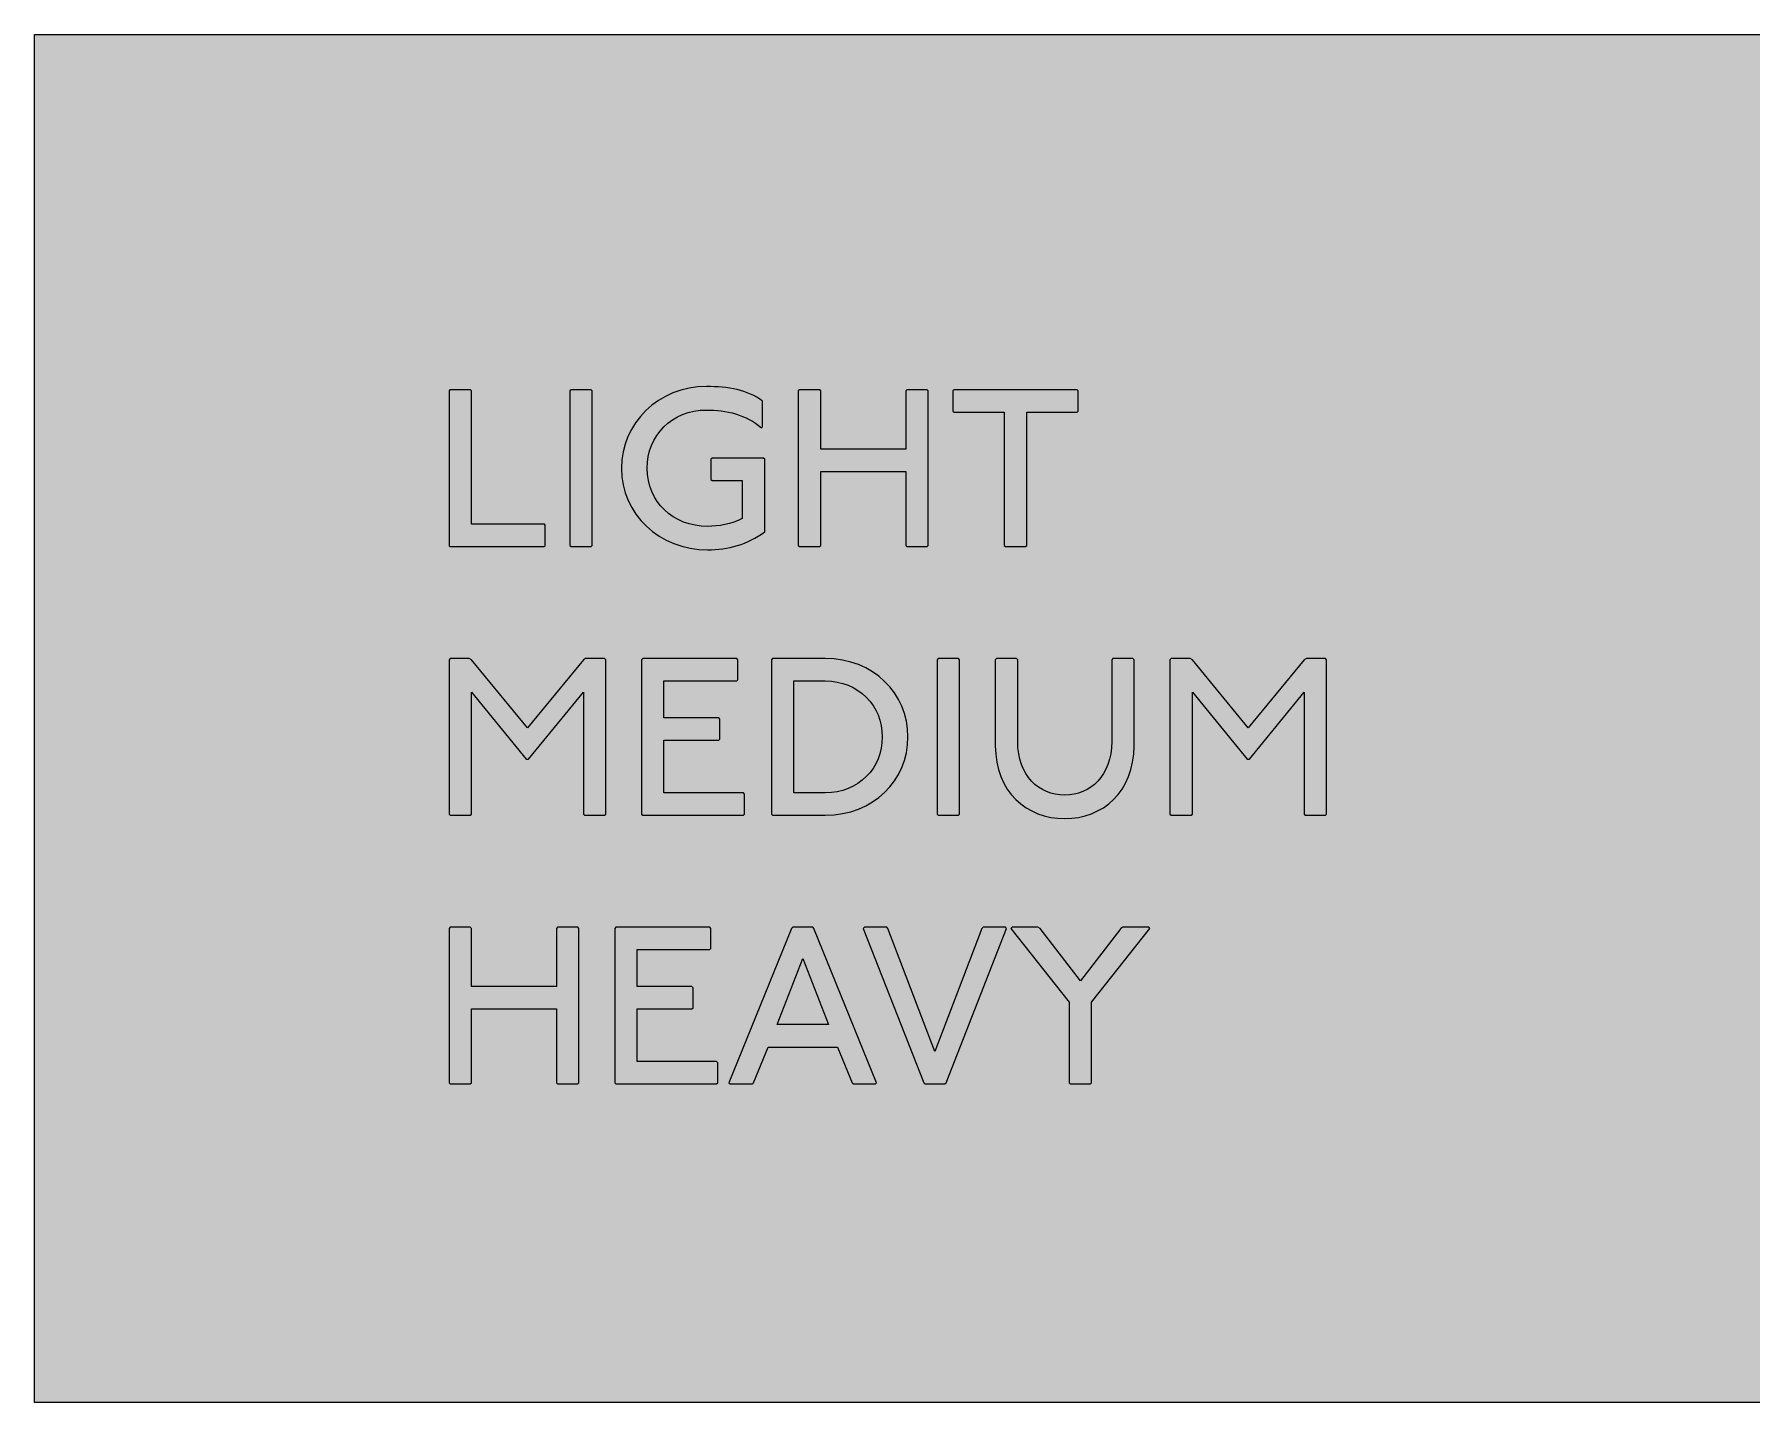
# Model space of a CAD drawing. Extents: x 131 to 1311, y -551 to -331.
# Drawn here: x 131.3 to 407.4, y -551.4 to -331.4 of the extents above; entities that cross this region are included whole.
import ezdxf

# ---------------------------------------------------------------- set-up
doc = ezdxf.new("R2010")
doc.units = 0
doc.header["$MEASUREMENT"] = 0
doc.layers.add('Layer 1', color=7, linetype='Continuous', lineweight=0)

# ---------------------------------------------------------------- blocks, each defined once
blk = doc.blocks.new('Block_0')
at = {"layer": 'Layer 1', "true_color": 0xfbb03b, "transparency": 33554687}
h = blk.add_hatch(color=40, dxfattribs=at)
h.dxf.hatch_style = 2
edge = h.paths.add_edge_path()
edge.add_spline(control_points=[(201.41, -388.59), (201.41, -388.59), (201.56, -388.73), (201.56, -388.73), (201.56, -388.73), (201.56, -410.19), (201.56, -410.19), (201.56, -410.19), (213.29, -410.19), (213.29, -410.19), (213.29, -410.19), (213.44, -410.37), (213.44, -410.37), (213.44, -410.37), (213.44, -413.64), (213.44, -413.64), (213.44, -413.64), (213.29, -413.78), (213.29, -413.78), (213.29, -413.78), (198.1, -413.78), (198.1, -413.78), (198.1, -413.78), (197.96, -413.64), (197.96, -413.64), (197.96, -413.64), (197.96, -388.73), (197.96, -388.73), (197.96, -388.73), (198.1, -388.59), (198.1, -388.59), (198.1, -388.59), (201.41, -388.59), (201.41, -388.59)], knot_values=[0, 0, 0, 0, 1, 1, 1, 2, 2, 2, 3, 3, 3, 4, 4, 4, 5, 5, 5, 6, 6, 6, 7, 7, 7, 8, 8, 8, 9, 9, 9, 10, 10, 10, 11, 11, 11, 11], degree=3, periodic=0)
h = blk.add_hatch(color=40, dxfattribs=at)
h.dxf.hatch_style = 2
edge = h.paths.add_edge_path()
edge.add_spline(control_points=[(220.82, -388.59), (220.82, -388.59), (221, -388.77), (221, -388.77), (221, -388.77), (221, -413.6), (221, -413.6), (221, -413.6), (220.82, -413.78), (220.82, -413.78), (220.82, -413.78), (217.58, -413.78), (217.58, -413.78), (217.58, -413.78), (217.4, -413.6), (217.4, -413.6), (217.4, -413.6), (217.4, -388.77), (217.4, -388.77), (217.4, -388.77), (217.58, -388.59), (217.58, -388.59), (217.58, -388.59), (220.82, -388.59), (220.82, -388.59)], knot_values=[0, 0, 0, 0, 1, 1, 1, 2, 2, 2, 3, 3, 3, 4, 4, 4, 5, 5, 5, 6, 6, 6, 7, 7, 7, 8, 8, 8, 8], degree=3, periodic=0)
h = blk.add_hatch(color=40, dxfattribs=at)
h.dxf.hatch_style = 2
edge = h.paths.add_edge_path()
edge.add_spline(control_points=[(248.18, -394.71), (245.84, -392.55), (242.42, -391.83), (239.36, -391.83), (233.78, -391.83), (229.82, -395.97), (229.82, -401.19), (229.82, -406.59), (233.96, -410.54), (239.54, -410.54), (241.34, -410.54), (243.32, -410.19), (245.12, -409.29), (245.12, -409.29), (245.12, -403.17), (245.12, -403.17), (245.12, -403.17), (240.26, -403.17), (240.26, -403.17), (240.26, -403.17), (240.08, -402.99), (240.08, -402.99), (240.08, -402.99), (240.08, -399.75), (240.08, -399.75), (240.08, -399.75), (240.26, -399.57), (240.26, -399.57), (240.26, -399.57), (248.54, -399.57), (248.54, -399.57), (248.54, -399.57), (248.72, -399.75), (248.72, -399.75), (248.72, -399.75), (248.72, -411.44), (248.72, -411.44), (246.02, -413.42), (242.78, -414.32), (239.54, -414.32), (231.8, -414.32), (225.68, -408.57), (225.68, -401.19), (225.68, -393.99), (231.62, -388.05), (239.36, -388.05), (242.78, -388.05), (246.02, -388.59), (248.36, -390.39), (248.36, -390.39), (248.36, -394.53), (248.36, -394.53), (248.36, -394.53), (248.18, -394.71), (248.18, -394.71)], knot_values=[0, 0, 0, 0, 1, 1, 1, 2, 2, 2, 3, 3, 3, 4, 4, 4, 5, 5, 5, 6, 6, 6, 7, 7, 7, 8, 8, 8, 9, 9, 9, 10, 10, 10, 11, 11, 11, 12, 12, 12, 13, 13, 13, 14, 14, 14, 15, 15, 15, 16, 16, 16, 17, 17, 17, 18, 18, 18, 18], degree=3, periodic=0)
h = blk.add_hatch(color=40, dxfattribs=at)
h.dxf.hatch_style = 2
edge = h.paths.add_edge_path()
edge.add_spline(control_points=[(257.54, -388.59), (257.54, -388.59), (257.72, -388.77), (257.72, -388.77), (257.72, -388.77), (257.72, -398.13), (257.72, -398.13), (257.72, -398.13), (271.4, -398.13), (271.4, -398.13), (271.4, -398.13), (271.4, -388.77), (271.4, -388.77), (271.4, -388.77), (271.58, -388.59), (271.58, -388.59), (271.58, -388.59), (274.82, -388.59), (274.82, -388.59), (274.82, -388.59), (275, -388.77), (275, -388.77), (275, -388.77), (275, -413.6), (275, -413.6), (275, -413.6), (274.82, -413.78), (274.82, -413.78), (274.82, -413.78), (271.58, -413.78), (271.58, -413.78), (271.58, -413.78), (271.4, -413.6), (271.4, -413.6), (271.4, -413.6), (271.4, -401.73), (271.4, -401.73), (271.4, -401.73), (257.72, -401.73), (257.72, -401.73), (257.72, -401.73), (257.72, -413.6), (257.72, -413.6), (257.72, -413.6), (257.54, -413.78), (257.54, -413.78), (257.54, -413.78), (254.3, -413.78), (254.3, -413.78), (254.3, -413.78), (254.12, -413.6), (254.12, -413.6), (254.12, -413.6), (254.12, -388.77), (254.12, -388.77), (254.12, -388.77), (254.3, -388.59), (254.3, -388.59), (254.3, -388.59), (257.54, -388.59), (257.54, -388.59)], knot_values=[0, 0, 0, 0, 1, 1, 1, 2, 2, 2, 3, 3, 3, 4, 4, 4, 5, 5, 5, 6, 6, 6, 7, 7, 7, 8, 8, 8, 9, 9, 9, 10, 10, 10, 11, 11, 11, 12, 12, 12, 13, 13, 13, 14, 14, 14, 15, 15, 15, 16, 16, 16, 17, 17, 17, 18, 18, 18, 19, 19, 19, 20, 20, 20, 20], degree=3, periodic=0)
h = blk.add_hatch(color=40, dxfattribs=at)
h.dxf.hatch_style = 2
edge = h.paths.add_edge_path()
edge.add_spline(control_points=[(298.94, -388.59), (298.94, -388.59), (299.12, -388.77), (299.12, -388.77), (299.12, -388.77), (299.12, -392.01), (299.12, -392.01), (299.12, -392.01), (298.94, -392.19), (298.94, -392.19), (298.94, -392.19), (290.84, -392.19), (290.84, -392.19), (290.84, -392.19), (290.84, -413.6), (290.84, -413.6), (290.84, -413.6), (290.66, -413.78), (290.66, -413.78), (290.66, -413.78), (287.42, -413.78), (287.42, -413.78), (287.42, -413.78), (287.24, -413.6), (287.24, -413.6), (287.24, -413.6), (287.24, -392.19), (287.24, -392.19), (287.24, -392.19), (279.14, -392.19), (279.14, -392.19), (279.14, -392.19), (278.96, -392.01), (278.96, -392.01), (278.96, -392.01), (278.96, -388.77), (278.96, -388.77), (278.96, -388.77), (279.14, -388.59), (279.14, -388.59), (279.14, -388.59), (298.94, -388.59), (298.94, -388.59)], knot_values=[0, 0, 0, 0, 1, 1, 1, 2, 2, 2, 3, 3, 3, 4, 4, 4, 5, 5, 5, 6, 6, 6, 7, 7, 7, 8, 8, 8, 9, 9, 9, 10, 10, 10, 11, 11, 11, 12, 12, 12, 13, 13, 13, 14, 14, 14, 14], degree=3, periodic=0)
at = {"layer": 'Layer 1', "true_color": 0xf15a24, "transparency": 33554687}
h = blk.add_hatch(color=20, dxfattribs=at)
h.dxf.hatch_style = 2
edge = h.paths.add_edge_path()
edge.add_spline(control_points=[(201.2, -431.79), (201.2, -431.79), (201.56, -431.97), (201.56, -431.97), (201.56, -431.97), (210.56, -442.95), (210.56, -442.95), (210.56, -442.95), (219.56, -431.97), (219.56, -431.97), (219.56, -431.97), (219.92, -431.79), (219.92, -431.79), (219.92, -431.79), (222.98, -431.79), (222.98, -431.79), (222.98, -431.79), (223.16, -431.97), (223.16, -431.97), (223.16, -431.97), (223.16, -456.8), (223.16, -456.8), (223.16, -456.8), (222.98, -456.98), (222.98, -456.98), (222.98, -456.98), (219.74, -456.98), (219.74, -456.98), (219.74, -456.98), (219.56, -456.8), (219.56, -456.8), (219.56, -456.8), (219.56, -437.19), (219.56, -437.19), (219.56, -437.19), (210.74, -447.99), (210.74, -447.99), (210.74, -447.99), (210.38, -447.99), (210.38, -447.99), (210.38, -447.99), (201.56, -437.19), (201.56, -437.19), (201.56, -437.19), (201.56, -456.8), (201.56, -456.8), (201.56, -456.8), (201.38, -456.98), (201.38, -456.98), (201.38, -456.98), (198.14, -456.98), (198.14, -456.98), (198.14, -456.98), (197.96, -456.8), (197.96, -456.8), (197.96, -456.8), (197.96, -431.97), (197.96, -431.97), (197.96, -431.97), (198.14, -431.79), (198.14, -431.79), (198.14, -431.79), (201.2, -431.79), (201.2, -431.79)], knot_values=[0, 0, 0, 0, 1, 1, 1, 2, 2, 2, 3, 3, 3, 4, 4, 4, 5, 5, 5, 6, 6, 6, 7, 7, 7, 8, 8, 8, 9, 9, 9, 10, 10, 10, 11, 11, 11, 12, 12, 12, 13, 13, 13, 14, 14, 14, 15, 15, 15, 16, 16, 16, 17, 17, 17, 18, 18, 18, 19, 19, 19, 20, 20, 20, 21, 21, 21, 21], degree=3, periodic=0)
h = blk.add_hatch(color=20, dxfattribs=at)
h.dxf.hatch_style = 2
edge = h.paths.add_edge_path()
edge.add_spline(control_points=[(244.22, -431.79), (244.22, -431.79), (244.4, -431.97), (244.4, -431.97), (244.4, -431.97), (244.4, -435.21), (244.4, -435.21), (244.4, -435.21), (244.22, -435.39), (244.22, -435.39), (244.22, -435.39), (232.52, -435.39), (232.52, -435.39), (232.52, -435.39), (232.52, -441.33), (232.52, -441.33), (232.52, -441.33), (241.34, -441.33), (241.34, -441.33), (241.34, -441.33), (241.52, -441.51), (241.52, -441.51), (241.52, -441.51), (241.52, -444.75), (241.52, -444.75), (241.52, -444.75), (241.34, -444.93), (241.34, -444.93), (241.34, -444.93), (232.52, -444.93), (232.52, -444.93), (232.52, -444.93), (232.52, -453.39), (232.52, -453.39), (232.52, -453.39), (245.3, -453.39), (245.3, -453.39), (245.3, -453.39), (245.48, -453.57), (245.48, -453.57), (245.48, -453.57), (245.48, -456.8), (245.48, -456.8), (245.48, -456.8), (245.3, -456.98), (245.3, -456.98), (245.3, -456.98), (229.1, -456.98), (229.1, -456.98), (229.1, -456.98), (228.92, -456.8), (228.92, -456.8), (228.92, -456.8), (228.92, -431.97), (228.92, -431.97), (228.92, -431.97), (229.1, -431.79), (229.1, -431.79), (229.1, -431.79), (244.22, -431.79), (244.22, -431.79)], knot_values=[0, 0, 0, 0, 1, 1, 1, 2, 2, 2, 3, 3, 3, 4, 4, 4, 5, 5, 5, 6, 6, 6, 7, 7, 7, 8, 8, 8, 9, 9, 9, 10, 10, 10, 11, 11, 11, 12, 12, 12, 13, 13, 13, 14, 14, 14, 15, 15, 15, 16, 16, 16, 17, 17, 17, 18, 18, 18, 19, 19, 19, 20, 20, 20, 20], degree=3, periodic=0)
h = blk.add_hatch(color=20, dxfattribs=at)
h.dxf.hatch_style = 2
edge = h.paths.add_edge_path()
edge.add_spline(control_points=[(253.4, -453.39), (253.4, -453.39), (258.44, -453.39), (258.44, -453.39), (263.84, -453.39), (267.62, -449.43), (267.62, -444.39), (267.62, -439.35), (263.84, -435.39), (258.44, -435.39), (258.44, -435.39), (253.4, -435.39), (253.4, -435.39), (253.4, -435.39), (253.4, -453.39), (253.4, -453.39)], knot_values=[0, 0, 0, 0, 1, 1, 1, 2, 2, 2, 3, 3, 3, 4, 4, 4, 5, 5, 5, 5], degree=3, periodic=0)
edge = h.paths.add_edge_path()
edge.add_spline(control_points=[(258.44, -431.79), (266.18, -431.79), (271.75, -437.37), (271.75, -444.39), (271.75, -451.41), (266.18, -456.98), (258.44, -456.98), (258.44, -456.98), (249.98, -456.98), (249.98, -456.98), (249.98, -456.98), (249.8, -456.8), (249.8, -456.8), (249.8, -456.8), (249.8, -431.97), (249.8, -431.97), (249.8, -431.97), (249.98, -431.79), (249.98, -431.79), (249.98, -431.79), (258.44, -431.79), (258.44, -431.79)], knot_values=[0, 0, 0, 0, 1, 1, 1, 2, 2, 2, 3, 3, 3, 4, 4, 4, 5, 5, 5, 6, 6, 6, 7, 7, 7, 7], degree=3, periodic=0)
h = blk.add_hatch(color=20, dxfattribs=at)
h.dxf.hatch_style = 2
edge = h.paths.add_edge_path()
edge.add_spline(control_points=[(279.86, -431.79), (279.86, -431.79), (280.04, -431.97), (280.04, -431.97), (280.04, -431.97), (280.04, -456.8), (280.04, -456.8), (280.04, -456.8), (279.86, -456.98), (279.86, -456.98), (279.86, -456.98), (276.62, -456.98), (276.62, -456.98), (276.62, -456.98), (276.44, -456.8), (276.44, -456.8), (276.44, -456.8), (276.44, -431.97), (276.44, -431.97), (276.44, -431.97), (276.62, -431.79), (276.62, -431.79), (276.62, -431.79), (279.86, -431.79), (279.86, -431.79)], knot_values=[0, 0, 0, 0, 1, 1, 1, 2, 2, 2, 3, 3, 3, 4, 4, 4, 5, 5, 5, 6, 6, 6, 7, 7, 7, 8, 8, 8, 8], degree=3, periodic=0)
h = blk.add_hatch(color=20, dxfattribs=at)
h.dxf.hatch_style = 2
edge = h.paths.add_edge_path()
edge.add_spline(control_points=[(289.22, -431.79), (289.22, -431.79), (289.4, -431.97), (289.4, -431.97), (289.4, -431.97), (289.4, -445.11), (289.4, -445.11), (289.4, -450.69), (292.82, -453.75), (296.96, -453.75), (301.1, -453.75), (304.51, -450.69), (304.51, -445.11), (304.51, -445.11), (304.51, -431.97), (304.51, -431.97), (304.51, -431.97), (304.69, -431.79), (304.69, -431.79), (304.69, -431.79), (307.93, -431.79), (307.93, -431.79), (307.93, -431.79), (308.11, -431.97), (308.11, -431.97), (308.11, -431.97), (308.11, -445.83), (308.11, -445.83), (308.11, -453.21), (303.07, -457.52), (296.96, -457.52), (290.84, -457.52), (285.8, -453.21), (285.8, -445.83), (285.8, -445.83), (285.8, -431.97), (285.8, -431.97), (285.8, -431.97), (285.98, -431.79), (285.98, -431.79), (285.98, -431.79), (289.22, -431.79), (289.22, -431.79)], knot_values=[0, 0, 0, 0, 1, 1, 1, 2, 2, 2, 3, 3, 3, 4, 4, 4, 5, 5, 5, 6, 6, 6, 7, 7, 7, 8, 8, 8, 9, 9, 9, 10, 10, 10, 11, 11, 11, 12, 12, 12, 13, 13, 13, 14, 14, 14, 14], degree=3, periodic=0)
h = blk.add_hatch(color=20, dxfattribs=at)
h.dxf.hatch_style = 2
edge = h.paths.add_edge_path()
edge.add_spline(control_points=[(317.12, -431.79), (317.12, -431.79), (317.48, -431.97), (317.48, -431.97), (317.48, -431.97), (326.48, -442.95), (326.48, -442.95), (326.48, -442.95), (335.47, -431.97), (335.47, -431.97), (335.47, -431.97), (335.83, -431.79), (335.83, -431.79), (335.83, -431.79), (338.89, -431.79), (338.89, -431.79), (338.89, -431.79), (339.07, -431.97), (339.07, -431.97), (339.07, -431.97), (339.07, -456.8), (339.07, -456.8), (339.07, -456.8), (338.89, -456.98), (338.89, -456.98), (338.89, -456.98), (335.65, -456.98), (335.65, -456.98), (335.65, -456.98), (335.47, -456.8), (335.47, -456.8), (335.47, -456.8), (335.47, -437.19), (335.47, -437.19), (335.47, -437.19), (326.66, -447.99), (326.66, -447.99), (326.66, -447.99), (326.3, -447.99), (326.3, -447.99), (326.3, -447.99), (317.48, -437.19), (317.48, -437.19), (317.48, -437.19), (317.48, -456.8), (317.48, -456.8), (317.48, -456.8), (317.3, -456.98), (317.3, -456.98), (317.3, -456.98), (314.06, -456.98), (314.06, -456.98), (314.06, -456.98), (313.88, -456.8), (313.88, -456.8), (313.88, -456.8), (313.88, -431.97), (313.88, -431.97), (313.88, -431.97), (314.06, -431.79), (314.06, -431.79), (314.06, -431.79), (317.12, -431.79), (317.12, -431.79)], knot_values=[0, 0, 0, 0, 1, 1, 1, 2, 2, 2, 3, 3, 3, 4, 4, 4, 5, 5, 5, 6, 6, 6, 7, 7, 7, 8, 8, 8, 9, 9, 9, 10, 10, 10, 11, 11, 11, 12, 12, 12, 13, 13, 13, 14, 14, 14, 15, 15, 15, 16, 16, 16, 17, 17, 17, 18, 18, 18, 19, 19, 19, 20, 20, 20, 21, 21, 21, 21], degree=3, periodic=0)
at = {"layer": 'Layer 1', "true_color": 0xff0000, "transparency": 33554687}
h = blk.add_hatch(color=1, dxfattribs=at)
h.dxf.hatch_style = 2
edge = h.paths.add_edge_path()
edge.add_spline(control_points=[(201.38, -474.99), (201.38, -474.99), (201.56, -475.17), (201.56, -475.17), (201.56, -475.17), (201.56, -484.53), (201.56, -484.53), (201.56, -484.53), (215.24, -484.53), (215.24, -484.53), (215.24, -484.53), (215.24, -475.17), (215.24, -475.17), (215.24, -475.17), (215.42, -474.99), (215.42, -474.99), (215.42, -474.99), (218.66, -474.99), (218.66, -474.99), (218.66, -474.99), (218.84, -475.17), (218.84, -475.17), (218.84, -475.17), (218.84, -500), (218.84, -500), (218.84, -500), (218.66, -500.18), (218.66, -500.18), (218.66, -500.18), (215.42, -500.18), (215.42, -500.18), (215.42, -500.18), (215.24, -500), (215.24, -500), (215.24, -500), (215.24, -488.13), (215.24, -488.13), (215.24, -488.13), (201.56, -488.13), (201.56, -488.13), (201.56, -488.13), (201.56, -500), (201.56, -500), (201.56, -500), (201.38, -500.18), (201.38, -500.18), (201.38, -500.18), (198.14, -500.18), (198.14, -500.18), (198.14, -500.18), (197.96, -500), (197.96, -500), (197.96, -500), (197.96, -475.17), (197.96, -475.17), (197.96, -475.17), (198.14, -474.99), (198.14, -474.99), (198.14, -474.99), (201.38, -474.99), (201.38, -474.99)], knot_values=[0, 0, 0, 0, 1, 1, 1, 2, 2, 2, 3, 3, 3, 4, 4, 4, 5, 5, 5, 6, 6, 6, 7, 7, 7, 8, 8, 8, 9, 9, 9, 10, 10, 10, 11, 11, 11, 12, 12, 12, 13, 13, 13, 14, 14, 14, 15, 15, 15, 16, 16, 16, 17, 17, 17, 18, 18, 18, 19, 19, 19, 20, 20, 20, 20], degree=3, periodic=0)
h = blk.add_hatch(color=1, dxfattribs=at)
h.dxf.hatch_style = 2
edge = h.paths.add_edge_path()
edge.add_spline(control_points=[(239.9, -474.99), (239.9, -474.99), (240.08, -475.17), (240.08, -475.17), (240.08, -475.17), (240.08, -478.41), (240.08, -478.41), (240.08, -478.41), (239.9, -478.59), (239.9, -478.59), (239.9, -478.59), (228.2, -478.59), (228.2, -478.59), (228.2, -478.59), (228.2, -484.53), (228.2, -484.53), (228.2, -484.53), (237.02, -484.53), (237.02, -484.53), (237.02, -484.53), (237.2, -484.71), (237.2, -484.71), (237.2, -484.71), (237.2, -487.95), (237.2, -487.95), (237.2, -487.95), (237.02, -488.13), (237.02, -488.13), (237.02, -488.13), (228.2, -488.13), (228.2, -488.13), (228.2, -488.13), (228.2, -496.58), (228.2, -496.58), (228.2, -496.58), (240.98, -496.58), (240.98, -496.58), (240.98, -496.58), (241.16, -496.77), (241.16, -496.77), (241.16, -496.77), (241.16, -500), (241.16, -500), (241.16, -500), (240.98, -500.18), (240.98, -500.18), (240.98, -500.18), (224.78, -500.18), (224.78, -500.18), (224.78, -500.18), (224.6, -500), (224.6, -500), (224.6, -500), (224.6, -475.17), (224.6, -475.17), (224.6, -475.17), (224.78, -474.99), (224.78, -474.99), (224.78, -474.99), (239.9, -474.99), (239.9, -474.99)], knot_values=[0, 0, 0, 0, 1, 1, 1, 2, 2, 2, 3, 3, 3, 4, 4, 4, 5, 5, 5, 6, 6, 6, 7, 7, 7, 8, 8, 8, 9, 9, 9, 10, 10, 10, 11, 11, 11, 12, 12, 12, 13, 13, 13, 14, 14, 14, 15, 15, 15, 16, 16, 16, 17, 17, 17, 18, 18, 18, 19, 19, 19, 20, 20, 20, 20], degree=3, periodic=0)
h = blk.add_hatch(color=1, dxfattribs=at)
h.dxf.hatch_style = 2
edge = h.paths.add_edge_path()
edge.add_spline(control_points=[(250.7, -490.65), (250.7, -490.65), (258.98, -490.65), (258.98, -490.65), (258.98, -490.65), (254.84, -480.03), (254.84, -480.03), (254.84, -480.03), (250.7, -490.65), (250.7, -490.65)], knot_values=[0, 0, 0, 0, 1, 1, 1, 2, 2, 2, 3, 3, 3, 3], degree=3, periodic=0)
edge = h.paths.add_edge_path()
edge.add_spline(control_points=[(256.46, -474.99), (256.46, -474.99), (256.64, -475.17), (256.64, -475.17), (256.64, -475.17), (266.72, -500), (266.72, -500), (266.72, -500), (266.54, -500.18), (266.54, -500.18), (266.54, -500.18), (262.94, -500.18), (262.94, -500.18), (262.94, -500.18), (262.76, -500), (262.76, -500), (262.76, -500), (260.42, -494.25), (260.42, -494.25), (260.42, -494.25), (249.26, -494.25), (249.26, -494.25), (249.26, -494.25), (246.92, -500), (246.92, -500), (246.92, -500), (246.74, -500.18), (246.74, -500.18), (246.74, -500.18), (243.14, -500.18), (243.14, -500.18), (243.14, -500.18), (242.96, -500), (242.96, -500), (242.96, -500), (253.04, -475.17), (253.04, -475.17), (253.04, -475.17), (253.22, -474.99), (253.22, -474.99), (253.22, -474.99), (256.46, -474.99), (256.46, -474.99)], knot_values=[0, 0, 0, 0, 1, 1, 1, 2, 2, 2, 3, 3, 3, 4, 4, 4, 5, 5, 5, 6, 6, 6, 7, 7, 7, 8, 8, 8, 9, 9, 9, 10, 10, 10, 11, 11, 11, 12, 12, 12, 13, 13, 13, 14, 14, 14, 14], degree=3, periodic=0)
h = blk.add_hatch(color=1, dxfattribs=at)
h.dxf.hatch_style = 2
edge = h.paths.add_edge_path()
edge.add_spline(control_points=[(268.34, -474.99), (268.34, -474.99), (268.52, -475.17), (268.52, -475.17), (268.52, -475.17), (276.08, -494.97), (276.08, -494.97), (276.08, -494.97), (283.64, -475.17), (283.64, -475.17), (283.64, -475.17), (283.82, -474.99), (283.82, -474.99), (283.82, -474.99), (287.42, -474.99), (287.42, -474.99), (287.42, -474.99), (287.6, -475.17), (287.6, -475.17), (287.6, -475.17), (277.88, -500), (277.88, -500), (277.88, -500), (277.7, -500.18), (277.7, -500.18), (277.7, -500.18), (274.46, -500.18), (274.46, -500.18), (274.46, -500.18), (274.28, -500), (274.28, -500), (274.28, -500), (264.56, -475.17), (264.56, -475.17), (264.56, -475.17), (264.74, -474.99), (264.74, -474.99), (264.74, -474.99), (268.34, -474.99), (268.34, -474.99)], knot_values=[0, 0, 0, 0, 1, 1, 1, 2, 2, 2, 3, 3, 3, 4, 4, 4, 5, 5, 5, 6, 6, 6, 7, 7, 7, 8, 8, 8, 9, 9, 9, 10, 10, 10, 11, 11, 11, 12, 12, 12, 13, 13, 13, 13], degree=3, periodic=0)
h = blk.add_hatch(color=1, dxfattribs=at)
h.dxf.hatch_style = 2
edge = h.paths.add_edge_path()
edge.add_spline(control_points=[(292.64, -474.99), (292.64, -474.99), (293, -475.17), (293, -475.17), (293, -475.17), (299.48, -483.63), (299.48, -483.63), (299.48, -483.63), (305.99, -475.17), (305.99, -475.17), (305.99, -475.17), (306.32, -474.99), (306.32, -474.99), (306.32, -474.99), (310.46, -474.99), (310.46, -474.99), (310.46, -474.99), (310.64, -475.17), (310.64, -475.17), (310.64, -475.17), (301.28, -487.05), (301.28, -487.05), (301.28, -487.05), (301.28, -500), (301.28, -500), (301.28, -500), (301.1, -500.18), (301.1, -500.18), (301.1, -500.18), (297.86, -500.18), (297.86, -500.18), (297.86, -500.18), (297.68, -500), (297.68, -500), (297.68, -500), (297.68, -487.05), (297.68, -487.05), (297.68, -487.05), (288.32, -475.17), (288.32, -475.17), (288.32, -475.17), (288.5, -474.99), (288.5, -474.99), (288.5, -474.99), (292.64, -474.99), (292.64, -474.99)], knot_values=[0, 0, 0, 0, 1, 1, 1, 2, 2, 2, 3, 3, 3, 4, 4, 4, 5, 5, 5, 6, 6, 6, 7, 7, 7, 8, 8, 8, 9, 9, 9, 10, 10, 10, 11, 11, 11, 12, 12, 12, 13, 13, 13, 14, 14, 14, 15, 15, 15, 15], degree=3, periodic=0)
at = {"layer": 'Layer 1'}
for points, knots in [([(201.41, -388.59), (201.41, -388.59), (201.56, -388.73), (201.56, -388.73), (201.56, -388.73), (201.56, -410.19), (201.56, -410.19), (201.56, -410.19), (213.29, -410.19), (213.29, -410.19), (213.29, -410.19), (213.44, -410.37), (213.44, -410.37), (213.44, -410.37), (213.44, -413.64), (213.44, -413.64), (213.44, -413.64), (213.29, -413.78), (213.29, -413.78), (213.29, -413.78), (198.1, -413.78), (198.1, -413.78), (198.1, -413.78), (197.96, -413.64), (197.96, -413.64), (197.96, -413.64), (197.96, -388.73), (197.96, -388.73), (197.96, -388.73), (198.1, -388.59), (198.1, -388.59), (198.1, -388.59), (201.41, -388.59), (201.41, -388.59)], [0, 0, 0, 0, 1, 1, 1, 2, 2, 2, 3, 3, 3, 4, 4, 4, 5, 5, 5, 6, 6, 6, 7, 7, 7, 8, 8, 8, 9, 9, 9, 10, 10, 10, 11, 11, 11, 11]), ([(220.82, -388.59), (220.82, -388.59), (221, -388.77), (221, -388.77), (221, -388.77), (221, -413.6), (221, -413.6), (221, -413.6), (220.82, -413.78), (220.82, -413.78), (220.82, -413.78), (217.58, -413.78), (217.58, -413.78), (217.58, -413.78), (217.4, -413.6), (217.4, -413.6), (217.4, -413.6), (217.4, -388.77), (217.4, -388.77), (217.4, -388.77), (217.58, -388.59), (217.58, -388.59), (217.58, -388.59), (220.82, -388.59), (220.82, -388.59)], [0, 0, 0, 0, 1, 1, 1, 2, 2, 2, 3, 3, 3, 4, 4, 4, 5, 5, 5, 6, 6, 6, 7, 7, 7, 8, 8, 8, 8]), ([(248.18, -394.71), (245.84, -392.55), (242.42, -391.83), (239.36, -391.83), (233.78, -391.83), (229.82, -395.97), (229.82, -401.19), (229.82, -406.59), (233.96, -410.54), (239.54, -410.54), (241.34, -410.54), (243.32, -410.19), (245.12, -409.29), (245.12, -409.29), (245.12, -403.17), (245.12, -403.17), (245.12, -403.17), (240.26, -403.17), (240.26, -403.17), (240.26, -403.17), (240.08, -402.99), (240.08, -402.99), (240.08, -402.99), (240.08, -399.75), (240.08, -399.75), (240.08, -399.75), (240.26, -399.57), (240.26, -399.57), (240.26, -399.57), (248.54, -399.57), (248.54, -399.57), (248.54, -399.57), (248.72, -399.75), (248.72, -399.75), (248.72, -399.75), (248.72, -411.44), (248.72, -411.44), (246.02, -413.42), (242.78, -414.32), (239.54, -414.32), (231.8, -414.32), (225.68, -408.57), (225.68, -401.19), (225.68, -393.99), (231.62, -388.05), (239.36, -388.05), (242.78, -388.05), (246.02, -388.59), (248.36, -390.39), (248.36, -390.39), (248.36, -394.53), (248.36, -394.53), (248.36, -394.53), (248.18, -394.71), (248.18, -394.71)], [0, 0, 0, 0, 1, 1, 1, 2, 2, 2, 3, 3, 3, 4, 4, 4, 5, 5, 5, 6, 6, 6, 7, 7, 7, 8, 8, 8, 9, 9, 9, 10, 10, 10, 11, 11, 11, 12, 12, 12, 13, 13, 13, 14, 14, 14, 15, 15, 15, 16, 16, 16, 17, 17, 17, 18, 18, 18, 18]), ([(257.54, -388.59), (257.54, -388.59), (257.72, -388.77), (257.72, -388.77), (257.72, -388.77), (257.72, -398.13), (257.72, -398.13), (257.72, -398.13), (271.4, -398.13), (271.4, -398.13), (271.4, -398.13), (271.4, -388.77), (271.4, -388.77), (271.4, -388.77), (271.58, -388.59), (271.58, -388.59), (271.58, -388.59), (274.82, -388.59), (274.82, -388.59), (274.82, -388.59), (275, -388.77), (275, -388.77), (275, -388.77), (275, -413.6), (275, -413.6), (275, -413.6), (274.82, -413.78), (274.82, -413.78), (274.82, -413.78), (271.58, -413.78), (271.58, -413.78), (271.58, -413.78), (271.4, -413.6), (271.4, -413.6), (271.4, -413.6), (271.4, -401.73), (271.4, -401.73), (271.4, -401.73), (257.72, -401.73), (257.72, -401.73), (257.72, -401.73), (257.72, -413.6), (257.72, -413.6), (257.72, -413.6), (257.54, -413.78), (257.54, -413.78), (257.54, -413.78), (254.3, -413.78), (254.3, -413.78), (254.3, -413.78), (254.12, -413.6), (254.12, -413.6), (254.12, -413.6), (254.12, -388.77), (254.12, -388.77), (254.12, -388.77), (254.3, -388.59), (254.3, -388.59), (254.3, -388.59), (257.54, -388.59), (257.54, -388.59)], [0, 0, 0, 0, 1, 1, 1, 2, 2, 2, 3, 3, 3, 4, 4, 4, 5, 5, 5, 6, 6, 6, 7, 7, 7, 8, 8, 8, 9, 9, 9, 10, 10, 10, 11, 11, 11, 12, 12, 12, 13, 13, 13, 14, 14, 14, 15, 15, 15, 16, 16, 16, 17, 17, 17, 18, 18, 18, 19, 19, 19, 20, 20, 20, 20]), ([(298.94, -388.59), (298.94, -388.59), (299.12, -388.77), (299.12, -388.77), (299.12, -388.77), (299.12, -392.01), (299.12, -392.01), (299.12, -392.01), (298.94, -392.19), (298.94, -392.19), (298.94, -392.19), (290.84, -392.19), (290.84, -392.19), (290.84, -392.19), (290.84, -413.6), (290.84, -413.6), (290.84, -413.6), (290.66, -413.78), (290.66, -413.78), (290.66, -413.78), (287.42, -413.78), (287.42, -413.78), (287.42, -413.78), (287.24, -413.6), (287.24, -413.6), (287.24, -413.6), (287.24, -392.19), (287.24, -392.19), (287.24, -392.19), (279.14, -392.19), (279.14, -392.19), (279.14, -392.19), (278.96, -392.01), (278.96, -392.01), (278.96, -392.01), (278.96, -388.77), (278.96, -388.77), (278.96, -388.77), (279.14, -388.59), (279.14, -388.59), (279.14, -388.59), (298.94, -388.59), (298.94, -388.59)], [0, 0, 0, 0, 1, 1, 1, 2, 2, 2, 3, 3, 3, 4, 4, 4, 5, 5, 5, 6, 6, 6, 7, 7, 7, 8, 8, 8, 9, 9, 9, 10, 10, 10, 11, 11, 11, 12, 12, 12, 13, 13, 13, 14, 14, 14, 14]), ([(201.2, -431.79), (201.2, -431.79), (201.56, -431.97), (201.56, -431.97), (201.56, -431.97), (210.56, -442.95), (210.56, -442.95), (210.56, -442.95), (219.56, -431.97), (219.56, -431.97), (219.56, -431.97), (219.92, -431.79), (219.92, -431.79), (219.92, -431.79), (222.98, -431.79), (222.98, -431.79), (222.98, -431.79), (223.16, -431.97), (223.16, -431.97), (223.16, -431.97), (223.16, -456.8), (223.16, -456.8), (223.16, -456.8), (222.98, -456.98), (222.98, -456.98), (222.98, -456.98), (219.74, -456.98), (219.74, -456.98), (219.74, -456.98), (219.56, -456.8), (219.56, -456.8), (219.56, -456.8), (219.56, -437.19), (219.56, -437.19), (219.56, -437.19), (210.74, -447.99), (210.74, -447.99), (210.74, -447.99), (210.38, -447.99), (210.38, -447.99), (210.38, -447.99), (201.56, -437.19), (201.56, -437.19), (201.56, -437.19), (201.56, -456.8), (201.56, -456.8), (201.56, -456.8), (201.38, -456.98), (201.38, -456.98), (201.38, -456.98), (198.14, -456.98), (198.14, -456.98), (198.14, -456.98), (197.96, -456.8), (197.96, -456.8), (197.96, -456.8), (197.96, -431.97), (197.96, -431.97), (197.96, -431.97), (198.14, -431.79), (198.14, -431.79), (198.14, -431.79), (201.2, -431.79), (201.2, -431.79)], [0, 0, 0, 0, 1, 1, 1, 2, 2, 2, 3, 3, 3, 4, 4, 4, 5, 5, 5, 6, 6, 6, 7, 7, 7, 8, 8, 8, 9, 9, 9, 10, 10, 10, 11, 11, 11, 12, 12, 12, 13, 13, 13, 14, 14, 14, 15, 15, 15, 16, 16, 16, 17, 17, 17, 18, 18, 18, 19, 19, 19, 20, 20, 20, 21, 21, 21, 21]), ([(244.22, -431.79), (244.22, -431.79), (244.4, -431.97), (244.4, -431.97), (244.4, -431.97), (244.4, -435.21), (244.4, -435.21), (244.4, -435.21), (244.22, -435.39), (244.22, -435.39), (244.22, -435.39), (232.52, -435.39), (232.52, -435.39), (232.52, -435.39), (232.52, -441.33), (232.52, -441.33), (232.52, -441.33), (241.34, -441.33), (241.34, -441.33), (241.34, -441.33), (241.52, -441.51), (241.52, -441.51), (241.52, -441.51), (241.52, -444.75), (241.52, -444.75), (241.52, -444.75), (241.34, -444.93), (241.34, -444.93), (241.34, -444.93), (232.52, -444.93), (232.52, -444.93), (232.52, -444.93), (232.52, -453.39), (232.52, -453.39), (232.52, -453.39), (245.3, -453.39), (245.3, -453.39), (245.3, -453.39), (245.48, -453.57), (245.48, -453.57), (245.48, -453.57), (245.48, -456.8), (245.48, -456.8), (245.48, -456.8), (245.3, -456.98), (245.3, -456.98), (245.3, -456.98), (229.1, -456.98), (229.1, -456.98), (229.1, -456.98), (228.92, -456.8), (228.92, -456.8), (228.92, -456.8), (228.92, -431.97), (228.92, -431.97), (228.92, -431.97), (229.1, -431.79), (229.1, -431.79), (229.1, -431.79), (244.22, -431.79), (244.22, -431.79)], [0, 0, 0, 0, 1, 1, 1, 2, 2, 2, 3, 3, 3, 4, 4, 4, 5, 5, 5, 6, 6, 6, 7, 7, 7, 8, 8, 8, 9, 9, 9, 10, 10, 10, 11, 11, 11, 12, 12, 12, 13, 13, 13, 14, 14, 14, 15, 15, 15, 16, 16, 16, 17, 17, 17, 18, 18, 18, 19, 19, 19, 20, 20, 20, 20]), ([(258.44, -431.79), (266.18, -431.79), (271.75, -437.37), (271.75, -444.39), (271.75, -451.41), (266.18, -456.98), (258.44, -456.98), (258.44, -456.98), (249.98, -456.98), (249.98, -456.98), (249.98, -456.98), (249.8, -456.8), (249.8, -456.8), (249.8, -456.8), (249.8, -431.97), (249.8, -431.97), (249.8, -431.97), (249.98, -431.79), (249.98, -431.79), (249.98, -431.79), (258.44, -431.79), (258.44, -431.79)], [0, 0, 0, 0, 1, 1, 1, 2, 2, 2, 3, 3, 3, 4, 4, 4, 5, 5, 5, 6, 6, 6, 7, 7, 7, 7]), ([(279.86, -431.79), (279.86, -431.79), (280.04, -431.97), (280.04, -431.97), (280.04, -431.97), (280.04, -456.8), (280.04, -456.8), (280.04, -456.8), (279.86, -456.98), (279.86, -456.98), (279.86, -456.98), (276.62, -456.98), (276.62, -456.98), (276.62, -456.98), (276.44, -456.8), (276.44, -456.8), (276.44, -456.8), (276.44, -431.97), (276.44, -431.97), (276.44, -431.97), (276.62, -431.79), (276.62, -431.79), (276.62, -431.79), (279.86, -431.79), (279.86, -431.79)], [0, 0, 0, 0, 1, 1, 1, 2, 2, 2, 3, 3, 3, 4, 4, 4, 5, 5, 5, 6, 6, 6, 7, 7, 7, 8, 8, 8, 8]), ([(289.22, -431.79), (289.22, -431.79), (289.4, -431.97), (289.4, -431.97), (289.4, -431.97), (289.4, -445.11), (289.4, -445.11), (289.4, -450.69), (292.82, -453.75), (296.96, -453.75), (301.1, -453.75), (304.51, -450.69), (304.51, -445.11), (304.51, -445.11), (304.51, -431.97), (304.51, -431.97), (304.51, -431.97), (304.69, -431.79), (304.69, -431.79), (304.69, -431.79), (307.93, -431.79), (307.93, -431.79), (307.93, -431.79), (308.11, -431.97), (308.11, -431.97), (308.11, -431.97), (308.11, -445.83), (308.11, -445.83), (308.11, -453.21), (303.07, -457.52), (296.96, -457.52), (290.84, -457.52), (285.8, -453.21), (285.8, -445.83), (285.8, -445.83), (285.8, -431.97), (285.8, -431.97), (285.8, -431.97), (285.98, -431.79), (285.98, -431.79), (285.98, -431.79), (289.22, -431.79), (289.22, -431.79)], [0, 0, 0, 0, 1, 1, 1, 2, 2, 2, 3, 3, 3, 4, 4, 4, 5, 5, 5, 6, 6, 6, 7, 7, 7, 8, 8, 8, 9, 9, 9, 10, 10, 10, 11, 11, 11, 12, 12, 12, 13, 13, 13, 14, 14, 14, 14]), ([(317.12, -431.79), (317.12, -431.79), (317.48, -431.97), (317.48, -431.97), (317.48, -431.97), (326.48, -442.95), (326.48, -442.95), (326.48, -442.95), (335.47, -431.97), (335.47, -431.97), (335.47, -431.97), (335.83, -431.79), (335.83, -431.79), (335.83, -431.79), (338.89, -431.79), (338.89, -431.79), (338.89, -431.79), (339.07, -431.97), (339.07, -431.97), (339.07, -431.97), (339.07, -456.8), (339.07, -456.8), (339.07, -456.8), (338.89, -456.98), (338.89, -456.98), (338.89, -456.98), (335.65, -456.98), (335.65, -456.98), (335.65, -456.98), (335.47, -456.8), (335.47, -456.8), (335.47, -456.8), (335.47, -437.19), (335.47, -437.19), (335.47, -437.19), (326.66, -447.99), (326.66, -447.99), (326.66, -447.99), (326.3, -447.99), (326.3, -447.99), (326.3, -447.99), (317.48, -437.19), (317.48, -437.19), (317.48, -437.19), (317.48, -456.8), (317.48, -456.8), (317.48, -456.8), (317.3, -456.98), (317.3, -456.98), (317.3, -456.98), (314.06, -456.98), (314.06, -456.98), (314.06, -456.98), (313.88, -456.8), (313.88, -456.8), (313.88, -456.8), (313.88, -431.97), (313.88, -431.97), (313.88, -431.97), (314.06, -431.79), (314.06, -431.79), (314.06, -431.79), (317.12, -431.79), (317.12, -431.79)], [0, 0, 0, 0, 1, 1, 1, 2, 2, 2, 3, 3, 3, 4, 4, 4, 5, 5, 5, 6, 6, 6, 7, 7, 7, 8, 8, 8, 9, 9, 9, 10, 10, 10, 11, 11, 11, 12, 12, 12, 13, 13, 13, 14, 14, 14, 15, 15, 15, 16, 16, 16, 17, 17, 17, 18, 18, 18, 19, 19, 19, 20, 20, 20, 21, 21, 21, 21]), ([(253.4, -453.39), (253.4, -453.39), (258.44, -453.39), (258.44, -453.39), (263.84, -453.39), (267.62, -449.43), (267.62, -444.39), (267.62, -439.35), (263.84, -435.39), (258.44, -435.39), (258.44, -435.39), (253.4, -435.39), (253.4, -435.39), (253.4, -435.39), (253.4, -453.39), (253.4, -453.39)], [0, 0, 0, 0, 1, 1, 1, 2, 2, 2, 3, 3, 3, 4, 4, 4, 5, 5, 5, 5]), ([(201.38, -474.99), (201.38, -474.99), (201.56, -475.17), (201.56, -475.17), (201.56, -475.17), (201.56, -484.53), (201.56, -484.53), (201.56, -484.53), (215.24, -484.53), (215.24, -484.53), (215.24, -484.53), (215.24, -475.17), (215.24, -475.17), (215.24, -475.17), (215.42, -474.99), (215.42, -474.99), (215.42, -474.99), (218.66, -474.99), (218.66, -474.99), (218.66, -474.99), (218.84, -475.17), (218.84, -475.17), (218.84, -475.17), (218.84, -500), (218.84, -500), (218.84, -500), (218.66, -500.18), (218.66, -500.18), (218.66, -500.18), (215.42, -500.18), (215.42, -500.18), (215.42, -500.18), (215.24, -500), (215.24, -500), (215.24, -500), (215.24, -488.13), (215.24, -488.13), (215.24, -488.13), (201.56, -488.13), (201.56, -488.13), (201.56, -488.13), (201.56, -500), (201.56, -500), (201.56, -500), (201.38, -500.18), (201.38, -500.18), (201.38, -500.18), (198.14, -500.18), (198.14, -500.18), (198.14, -500.18), (197.96, -500), (197.96, -500), (197.96, -500), (197.96, -475.17), (197.96, -475.17), (197.96, -475.17), (198.14, -474.99), (198.14, -474.99), (198.14, -474.99), (201.38, -474.99), (201.38, -474.99)], [0, 0, 0, 0, 1, 1, 1, 2, 2, 2, 3, 3, 3, 4, 4, 4, 5, 5, 5, 6, 6, 6, 7, 7, 7, 8, 8, 8, 9, 9, 9, 10, 10, 10, 11, 11, 11, 12, 12, 12, 13, 13, 13, 14, 14, 14, 15, 15, 15, 16, 16, 16, 17, 17, 17, 18, 18, 18, 19, 19, 19, 20, 20, 20, 20]), ([(239.9, -474.99), (239.9, -474.99), (240.08, -475.17), (240.08, -475.17), (240.08, -475.17), (240.08, -478.41), (240.08, -478.41), (240.08, -478.41), (239.9, -478.59), (239.9, -478.59), (239.9, -478.59), (228.2, -478.59), (228.2, -478.59), (228.2, -478.59), (228.2, -484.53), (228.2, -484.53), (228.2, -484.53), (237.02, -484.53), (237.02, -484.53), (237.02, -484.53), (237.2, -484.71), (237.2, -484.71), (237.2, -484.71), (237.2, -487.95), (237.2, -487.95), (237.2, -487.95), (237.02, -488.13), (237.02, -488.13), (237.02, -488.13), (228.2, -488.13), (228.2, -488.13), (228.2, -488.13), (228.2, -496.58), (228.2, -496.58), (228.2, -496.58), (240.98, -496.58), (240.98, -496.58), (240.98, -496.58), (241.16, -496.77), (241.16, -496.77), (241.16, -496.77), (241.16, -500), (241.16, -500), (241.16, -500), (240.98, -500.18), (240.98, -500.18), (240.98, -500.18), (224.78, -500.18), (224.78, -500.18), (224.78, -500.18), (224.6, -500), (224.6, -500), (224.6, -500), (224.6, -475.17), (224.6, -475.17), (224.6, -475.17), (224.78, -474.99), (224.78, -474.99), (224.78, -474.99), (239.9, -474.99), (239.9, -474.99)], [0, 0, 0, 0, 1, 1, 1, 2, 2, 2, 3, 3, 3, 4, 4, 4, 5, 5, 5, 6, 6, 6, 7, 7, 7, 8, 8, 8, 9, 9, 9, 10, 10, 10, 11, 11, 11, 12, 12, 12, 13, 13, 13, 14, 14, 14, 15, 15, 15, 16, 16, 16, 17, 17, 17, 18, 18, 18, 19, 19, 19, 20, 20, 20, 20]), ([(256.46, -474.99), (256.46, -474.99), (256.64, -475.17), (256.64, -475.17), (256.64, -475.17), (266.72, -500), (266.72, -500), (266.72, -500), (266.54, -500.18), (266.54, -500.18), (266.54, -500.18), (262.94, -500.18), (262.94, -500.18), (262.94, -500.18), (262.76, -500), (262.76, -500), (262.76, -500), (260.42, -494.25), (260.42, -494.25), (260.42, -494.25), (249.26, -494.25), (249.26, -494.25), (249.26, -494.25), (246.92, -500), (246.92, -500), (246.92, -500), (246.74, -500.18), (246.74, -500.18), (246.74, -500.18), (243.14, -500.18), (243.14, -500.18), (243.14, -500.18), (242.96, -500), (242.96, -500), (242.96, -500), (253.04, -475.17), (253.04, -475.17), (253.04, -475.17), (253.22, -474.99), (253.22, -474.99), (253.22, -474.99), (256.46, -474.99), (256.46, -474.99)], [0, 0, 0, 0, 1, 1, 1, 2, 2, 2, 3, 3, 3, 4, 4, 4, 5, 5, 5, 6, 6, 6, 7, 7, 7, 8, 8, 8, 9, 9, 9, 10, 10, 10, 11, 11, 11, 12, 12, 12, 13, 13, 13, 14, 14, 14, 14]), ([(268.34, -474.99), (268.34, -474.99), (268.52, -475.17), (268.52, -475.17), (268.52, -475.17), (276.08, -494.97), (276.08, -494.97), (276.08, -494.97), (283.64, -475.17), (283.64, -475.17), (283.64, -475.17), (283.82, -474.99), (283.82, -474.99), (283.82, -474.99), (287.42, -474.99), (287.42, -474.99), (287.42, -474.99), (287.6, -475.17), (287.6, -475.17), (287.6, -475.17), (277.88, -500), (277.88, -500), (277.88, -500), (277.7, -500.18), (277.7, -500.18), (277.7, -500.18), (274.46, -500.18), (274.46, -500.18), (274.46, -500.18), (274.28, -500), (274.28, -500), (274.28, -500), (264.56, -475.17), (264.56, -475.17), (264.56, -475.17), (264.74, -474.99), (264.74, -474.99), (264.74, -474.99), (268.34, -474.99), (268.34, -474.99)], [0, 0, 0, 0, 1, 1, 1, 2, 2, 2, 3, 3, 3, 4, 4, 4, 5, 5, 5, 6, 6, 6, 7, 7, 7, 8, 8, 8, 9, 9, 9, 10, 10, 10, 11, 11, 11, 12, 12, 12, 13, 13, 13, 13]), ([(292.64, -474.99), (292.64, -474.99), (293, -475.17), (293, -475.17), (293, -475.17), (299.48, -483.63), (299.48, -483.63), (299.48, -483.63), (305.99, -475.17), (305.99, -475.17), (305.99, -475.17), (306.32, -474.99), (306.32, -474.99), (306.32, -474.99), (310.46, -474.99), (310.46, -474.99), (310.46, -474.99), (310.64, -475.17), (310.64, -475.17), (310.64, -475.17), (301.28, -487.05), (301.28, -487.05), (301.28, -487.05), (301.28, -500), (301.28, -500), (301.28, -500), (301.1, -500.18), (301.1, -500.18), (301.1, -500.18), (297.86, -500.18), (297.86, -500.18), (297.86, -500.18), (297.68, -500), (297.68, -500), (297.68, -500), (297.68, -487.05), (297.68, -487.05), (297.68, -487.05), (288.32, -475.17), (288.32, -475.17), (288.32, -475.17), (288.5, -474.99), (288.5, -474.99), (288.5, -474.99), (292.64, -474.99), (292.64, -474.99)], [0, 0, 0, 0, 1, 1, 1, 2, 2, 2, 3, 3, 3, 4, 4, 4, 5, 5, 5, 6, 6, 6, 7, 7, 7, 8, 8, 8, 9, 9, 9, 10, 10, 10, 11, 11, 11, 12, 12, 12, 13, 13, 13, 14, 14, 14, 15, 15, 15, 15]), ([(250.7, -490.65), (250.7, -490.65), (258.98, -490.65), (258.98, -490.65), (258.98, -490.65), (254.84, -480.03), (254.84, -480.03), (254.84, -480.03), (250.7, -490.65), (250.7, -490.65)], [0, 0, 0, 0, 1, 1, 1, 2, 2, 2, 3, 3, 3, 3])]:
    blk.add_open_spline(points, degree=3, knots=knots, dxfattribs=at)

msp = doc.modelspace()

# ---------------------------------------------------------------- hatches: boundary and pattern name
at = {"layer": 'Layer 1', "true_color": 0x000000, "transparency": 33554687}
h = msp.add_hatch(color=18, dxfattribs=at)
h.dxf.hatch_style = 2
h.paths.add_polyline_path([(1311.29, -551.43), (131.29, -551.43), (131.29, -331.43), (1311.29, -331.43)])

# ---------------------------------------------------------------- linework, layer by layer
at = {"layer": 'Layer 1'}
msp.add_lwpolyline([(1311.29, -551.43), (131.29, -551.43), (131.29, -331.43), (1311.29, -331.43)], close=True, dxfattribs=at)

# ---------------------------------------------------------------- block references
msp.add_blockref('Block_0', (0, 0), dxfattribs=at)

doc.saveas('drawing.dxf')
